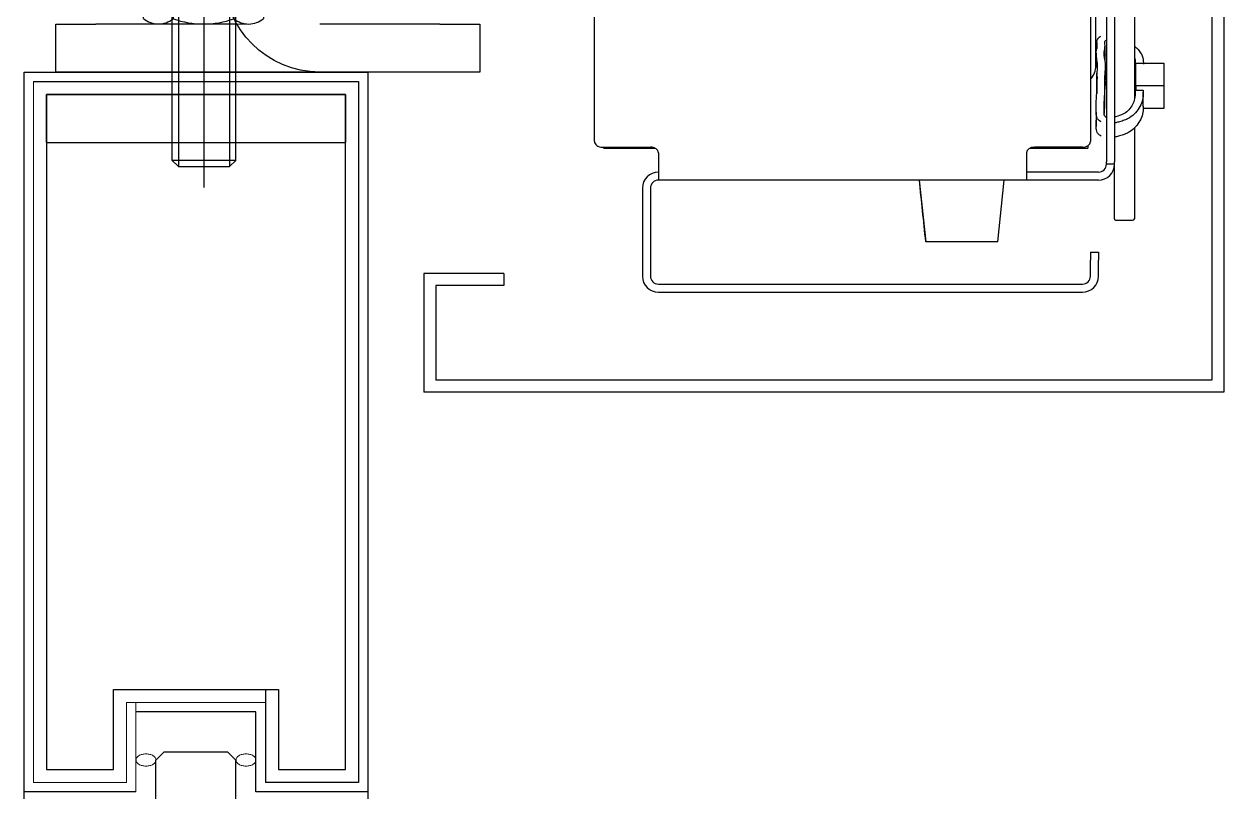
# Model space of a CAD drawing. Header units: millimetres. Extents: x 17311 to 801382, y -242618 to -104888.
# Drawn here: x 575660.7 to 575810.7, y -199329.5 to -199233.5 of the extents above; entities that cross this region are included whole.
import ezdxf

# ---------------------------------------------------------------- set-up
doc = ezdxf.new("R2010")
doc.units = ezdxf.units.MM
doc.header["$LTSCALE"] = 250
for name, pattern in [('ACAD_ISO02W100', [15, 12, -3]), ('CENTERLINE', [25.4, 19.05, -1.5875, 3.175, -1.5875]), ('GEN3', [6.25, 5, -1.25])]:
    doc.linetypes.add(name, pattern=pattern)
for name, color, linetype in [('1', 1, 'Continuous'), ('A-CON', 2, 'Continuous'), ('A-FIN', 6, 'Continuous'), ('A-WIN', 4, 'Continuous'), ('centerline-Mittellinie', 4, 'CENTERLINE'), ('COL', 2, 'Continuous'), ('DIM', 7, 'Continuous'), ('HATCH', 5, 'Continuous'), ('helpline-Hilfslinie', 2, 'Continuous'), ('hiddenline-hinterliegendelinie', 6, 'GEN3'), ('outline-Korperkante', 4, 'Continuous'), ('WIN-MARK', 3, 'Continuous')]:
    doc.layers.add(name, color=color, linetype=linetype)
doc.layers.add('Layer4', color=4, linetype='Continuous', lineweight=13)
doc.layers.add('Layer7', color=8, linetype='ACAD_ISO02W100', lineweight=5)

# ---------------------------------------------------------------- blocks, each defined once
blk = doc.blocks.new('6kt-Mutter_M8')
at = {"layer": 'hiddenline-hinterliegendelinie', "color": 1}
for p, q in [((-5.718721241391904, 6.399735235536355), (5.539588758605532, 6.399735235536355)), ((-7.565151241396961, 0.6991952355383546), (-7.565151241396961, 5.700545235536993)), ((-3.858491241393494, 5.739605235536146), (-3.858491241393494, 0.660135235539201)), ((3.739288758602925, 5.739605235536146), (3.739288758602925, 0.660135235539201)), ((7.445958758609777, 5.700545235536993), (7.445958758609777, 0.6991952355383546)), ((-5.718979160898016, 1.480079663451761e-05), (5.599777487383108, -1.449229966965504e-05))]:
    blk.add_line(p, q, dxfattribs=at)
for centre, radius, start, end in [((-5.688751241395948, 3.533035235537682), 2.866878499999998, 50.32568299996901, 130.8825700001607), ((-0.05960124139528489, -4.858444764460728), 11.258343, 70.27970100021703, 109.7203000001575), ((5.569548758605379, 3.533035235537682), 2.866848399999998, 49.11741599998408, 129.6743000000848), ((-5.688751241395948, 2.866705235537665), 2.866849799999998, 229.1174299998392, 309.6743000000848), ((-0.05960124139528489, 11.25818523553608), 11.258343, 250.2796999998425, 289.7203000001575), ((5.569548758605379, 2.866705235537665), 2.8668791, 230.3257100000042, 310.8825800001474)]:
    blk.add_arc(centre, radius, start, end, dxfattribs=at)
blk = doc.blocks.new('Gewindestift_M8x25')
at = {"layer": 'centerline-Mittellinie', "color": 1}
blk.add_line((0, 26.57751121148976), (0, -2.594728109350399), dxfattribs=at)
at = {"layer": 'hiddenline-hinterliegendelinie', "color": 1}
for p, q in [((-3.19999999999709, 25.03225999999995), (-4, 24.23226000000068)), ((-4, 24.23226000000068), (-4, 0.7999999999992724)), ((-4, 24.23226000000068), (4, 24.23226000000068)), ((-3.19999999999709, 25.03225999999995), (-3.19999999999709, 0)), ((3.19999999999709, 25.03225999999995), (-3.19999999999709, 25.03225999999995)), ((3.19999999999709, 25.03225999999995), (3.19999999999709, 0)), ((4, 24.23226000000068), (3.19999999999709, 25.03225999999995)), ((4, 0.7896506103570573), (4, 24.23226000000068)), ((-4, 0.7999999999992724), (4, 0.7999999999992724)), ((-4, 0.7999999999992724), (-3.19999999999709, 0)), ((-3.19999999999709, 0), (3.19999999999709, 0)), ((3.19999999999709, 0), (4, 0.7896506103570573))]:
    blk.add_line(p, q, dxfattribs=at)
blk = doc.blocks.new('2302')
at = {"layer": '1', "color": 8, "linetype": 'Continuous'}
for p, q in [((86.58784205600386, -40.8555076488301), (86.58784205600386, -14.18226664882968)), ((86.58784205600386, -40.8555076488301), (86.58784205600386, -14.18226664882968)), ((85.88784205600678, -23.57874464883207), (85.88784205600678, -50.36301564883252)), ((85.88784205600678, -23.57874464883207), (85.88784205600678, -50.36301564883252)), ((87.88784205600678, -30.48433664883123), (87.88784205600678, -52.89854964883125)), ((87.88784205600678, -30.48433664883123), (87.88784205600678, -52.89854964883125)), ((88.88784205600678, -30.48433664883123), (88.88784205600678, -52.89854964883125)), ((88.88784205600678, -30.48433664883123), (88.88784205600678, -52.89854964883125)), ((23.88784205600678, -50.36301564883252), (23.88784205600678, -31.97823964882991)), ((23.88784205600678, -50.36301564883252), (23.88784205600678, -31.97823964882991)), ((91.38784205600678, -33.72564764883282), (91.38784205600678, -45.08684864883253)), ((91.38784205600678, -33.72564764883282), (91.38784205600678, -45.08684864883253)), ((-43.41215794399614, -35.67587064883264), (-38.41215794399614, -35.67587064883264)), ((-43.41215794399614, -41.67587064883264), (-43.41215794399614, -35.67587064883264)), ((-43.41215794399614, -35.67587064883264), (-38.41215794399614, -35.67587064883264)), ((-43.41215794399614, -41.67587064883264), (-43.41215794399614, -35.67587064883264)), ((-20.80453294399194, -35.67587064883264), (-38.41215794399614, -35.67587064883264)), ((-20.80453294399194, -35.67587064883264), (-38.41215794399614, -35.67587064883264)), ((4.587842056003865, -35.67587064883264), (-10.41215794399614, -35.67587064883264)), ((4.587842056003865, -35.67587064883264), (-10.41215794399614, -35.67587064883264)), ((4.587842056003865, -35.67587064883264), (9.587842056003865, -35.67587064883264)), ((4.587842056003865, -35.67587064883264), (9.587842056003865, -35.67587064883264)), ((9.587842056003865, -35.67587064883264), (9.587842056003865, -41.67587064883264)), ((9.587842056003865, -35.67587064883264), (9.587842056003865, -41.67587064883264)), ((86.68363005600986, -38.0051896488294), (86.68363005600986, -38.74455764883169)), ((86.68363005600986, -38.0051896488294), (86.68363005600986, -38.74455764883169)), ((87.7167770560045, -40.21754764883008), (87.7167770560045, -38.44978064883253)), ((87.7167770560045, -40.21754764883008), (87.7167770560045, -38.44978064883253)), ((86.61576805599907, -39.33157564883004), (86.61576805599907, -41.09934264883123)), ((86.61576805599907, -39.33157564883004), (86.61576805599907, -41.09934264883123)), ((-38.41215794399614, -41.67587064883264), (-43.41215794399614, -41.67587064883264)), ((-38.41215794399614, -41.67587064883264), (-43.41215794399614, -41.67587064883264)), ((-10.41215794399614, -41.67587064883264), (-38.41215794399614, -41.67587064883264)), ((-10.41215794399614, -41.67587064883264), (-38.41215794399614, -41.67587064883264)), ((4.587842056003865, -41.67587064883264), (-10.41215794399614, -41.67587064883264)), ((4.587842056003865, -41.67587064883264), (-10.41215794399614, -41.67587064883264)), ((9.587842056003865, -41.67587064883264), (4.587842056003865, -41.67587064883264)), ((9.587842056003865, -41.67587064883264), (4.587842056003865, -41.67587064883264)), ((87.78351505599858, -42.71109364883159), (87.78351505599858, -40.94332764883075)), ((87.78351505599858, -42.71109364883159), (87.78351505599858, -40.94332764883075)), ((91.58784205600386, -43.41847264883108), (91.58784205600386, -40.59004564883071)), ((91.58784205600386, -40.59004564883071), (95.08784205600386, -40.59004564883071)), ((91.58784205600386, -43.41847264883108), (91.58784205600386, -40.59004564883071)), ((91.58784205600386, -40.59004564883071), (95.08784205600386, -40.59004564883071)), ((95.08784205600386, -40.59004564883071), (95.08784205600386, -43.41847264883108)), ((95.08784205600386, -40.59004564883071), (95.08784205600386, -43.41847264883108)), ((86.69844105601078, -42.65131464883234), (86.69844105601078, -44.41908164882989)), ((86.69844105601078, -42.65131464883234), (86.69844105601078, -44.41908164882989)), ((91.46752405600273, -42.18184264883166), (91.46752405600273, -43.94960864883251)), ((91.46752405600273, -42.18184264883166), (91.46752405600273, -43.94960864883251)), ((95.08784205600386, -43.41847264883108), (91.58784205600386, -43.41847264883108)), ((91.58784205600386, -43.41847264883108), (91.58784205600386, -43.9488026488325)), ((95.08784205600386, -43.41847264883108), (91.58784205600386, -43.41847264883108)), ((91.58784205600386, -43.41847264883108), (91.58784205600386, -43.9488026488325)), ((95.08784205600386, -43.41847264883108), (95.08784205600386, -46.24689964883146)), ((95.08784205600386, -43.41847264883108), (95.08784205600386, -46.24689964883146)), ((91.58784205600386, -43.9488026488325), (92.4977900560043, -43.9488026488325)), ((91.58784205600386, -43.9488026488325), (92.4977900560043, -43.9488026488325)), ((92.5013100560027, -45.97094464883048), (92.5013100560027, -44.2031776488293)), ((92.5013100560027, -45.97094464883048), (92.5013100560027, -44.2031776488293)), ((95.08784205600386, -46.24689964883146), (92.49401405600656, -46.24689964883146)), ((95.08784205600386, -46.24689964883146), (92.49401405600656, -46.24689964883146)), ((86.59403905599902, -46.73807264882998), (86.59403905599902, -48.50583964883117)), ((86.59403905599902, -46.73807264882998), (86.59403905599902, -48.50583964883117)), ((91.38784205600678, -48.67395064883021), (91.38784205600678, -60.0358306488306)), ((91.38784205600678, -48.67395064883021), (91.38784205600678, -60.0358306488306)), ((85.58784205600386, -50.86829164883238), (85.58784205600386, -51.18679564883132)), ((85.58784205600386, -50.86829164883238), (85.58784205600386, -51.18679564883132)), ((24.88784205600678, -51.07012264883087), (30.88784205600678, -51.07012264883087)), ((24.88784205600678, -51.07012264883087), (30.88784205600678, -51.07012264883087)), ((24.97115505600232, -51.07010764882943), (25.08784205600386, -51.18679564883132)), ((24.97115505600232, -51.07010764882943), (25.08784205600386, -51.18679564883132)), ((25.08784205600386, -51.0702406488308), (25.08784205600386, -51.18679564883132)), ((25.08784205600386, -51.0702406488308), (25.08784205600386, -51.18679564883132)), ((25.08784205600386, -51.18679564883132), (27.08784205600386, -51.18679564883132)), ((25.08784205600386, -51.18679564883132), (27.08784205600386, -51.18679564883132)), ((27.08784205600386, -51.0702406488308), (27.08784205600386, -51.18679564883132)), ((27.08784205600386, -51.0702406488308), (27.08784205600386, -51.18679564883132)), ((27.08784205600386, -51.0702406488308), (27.08784205600386, -51.18679564883132)), ((27.08784205600386, -51.0702406488308), (27.08784205600386, -51.18679564883132)), ((27.08784205600386, -51.18679564883132), (31.43878005600709, -51.18679564883132)), ((27.08784205600386, -51.18679564883132), (31.43878005600709, -51.18679564883132)), ((31.88784205600678, -51.77722964883287), (31.88784205600678, -54.60565664882961)), ((31.88784205600678, -51.77722964883287), (31.88784205600678, -54.60565664882961)), ((77.88784205600678, -51.77722964883287), (77.88784205600678, -54.60565664882961)), ((77.88784205600678, -51.77722964883287), (77.88784205600678, -54.60565664882961)), ((78.33749905601144, -51.18679564883132), (85.58784205600386, -51.18679564883132)), ((78.33749905601144, -51.18679564883132), (85.58784205600386, -51.18679564883132)), ((84.88784205600678, -51.07012264883087), (78.88784205600678, -51.07012264883087)), ((84.88784205600678, -51.07012264883087), (78.88784205600678, -51.07012264883087)), ((87.88784205600678, -53.19144364882959), (87.88784205600678, -52.89854964883125)), ((87.88784205600678, -53.19144364882959), (87.88784205600678, -52.89854964883125)), ((88.88784205600678, -53.19144364882959), (87.88784205600678, -53.19144364882959)), ((88.88784205600678, -53.19144364882959), (87.88784205600678, -53.19144364882959)), ((88.88784205600678, -53.19144364882959), (88.88784205600678, -52.89854964883125)), ((88.88784205600678, -53.19144364882959), (88.88784205600678, -52.89854964883125)), ((88.88784205600678, -60.0358306488306), (88.88784205600678, -53.19125864883245)), ((88.88784205600678, -60.0358306488306), (88.88784205600678, -53.19125864883245)), ((31.88784205600678, -54.60565664882961), (31.88784205600678, -55.19144364882959)), ((31.88784205600678, -54.60565664882961), (31.88784205600678, -55.19144364882959)), ((77.88784205600678, -55.19144364882959), (31.88784205600678, -55.19144364882959)), ((77.88784205600678, -55.19144364882959), (31.88784205600678, -55.19144364882959)), ((64.50178105600935, -55.19147664882985), (65.31049205599993, -62.88585164883261)), ((64.50178105600935, -55.19147664882985), (65.31049205599993, -62.88585164883261)), ((74.31049205599993, -62.88585164883261), (75.11919705600303, -55.19153464883129)), ((74.31049205599993, -62.88585164883261), (75.11919705600303, -55.19153464883129)), ((86.88784205600678, -54.19144364882959), (77.88784205600678, -54.19144364882959)), ((86.88784205600678, -54.19144364882959), (77.88784205600678, -54.19144364882959)), ((77.88784205600678, -54.60565664882961), (77.88784205600678, -55.19144364882959)), ((77.88784205600678, -54.60565664882961), (77.88784205600678, -55.19144364882959)), ((86.88784205600678, -55.19144364882959), (77.88784205600678, -55.19144364882959)), ((86.88784205600678, -55.19144364882959), (77.88784205600678, -55.19144364882959)), ((29.88784205600678, -56.19144364882959), (29.88784205600678, -67.19144364882959)), ((29.88784205600678, -56.19144364882959), (29.88784205600678, -67.19144364882959)), ((30.88784205600678, -56.19144364882959), (30.88784205600678, -67.19144364882959)), ((30.88784205600678, -56.19144364882959), (30.88784205600678, -67.19144364882959)), ((89.13784205600678, -60.21260764883118), (91.13784205600678, -60.21260764883118)), ((89.13784205600678, -60.21260764883118), (91.13784205600678, -60.21260764883118)), ((74.31049205599993, -62.88585164883261), (65.31049205599993, -62.88585164883261)), ((74.31049205599993, -62.88585164883261), (65.31049205599993, -62.88585164883261)), ((85.88784205600678, -64.19144364882959), (85.88784205600678, -65.19144364882959)), ((85.88784205600678, -64.19144364882959), (86.88784205600678, -64.19144364882959)), ((85.88784205600678, -64.19144364882959), (85.88784205600678, -65.19144364882959)), ((85.88784205600678, -64.19144364882959), (86.88784205600678, -64.19144364882959)), ((86.88784205600678, -64.19144364882959), (86.88784205600678, -65.19144364882959)), ((86.88784205600678, -64.19144364882959), (86.88784205600678, -65.19144364882959)), ((85.88784205600678, -67.19144364882959), (85.88784205600678, -65.19144364882959)), ((85.88784205600678, -67.19144364882959), (85.88784205600678, -65.19144364882959)), ((86.88784205600678, -67.19144364882959), (86.88784205600678, -65.19144364882959)), ((86.88784205600678, -67.19144364882959), (86.88784205600678, -65.19144364882959)), ((31.88784205600678, -68.19144364882959), (84.88784205600678, -68.19144364882959)), ((31.88784205600678, -68.19144364882959), (84.88784205600678, -68.19144364882959)), ((31.88784205600678, -69.19144364882959), (84.88784205600678, -69.19144364882959)), ((31.88784205600678, -69.19144364882959), (84.88784205600678, -69.19144364882959))]:
    blk.add_line(p, q, dxfattribs=at)
at = {"layer": '1', "color": 8, "linetype": 'Continuous', "extrusion": (0, 0, -1)}
blk.add_arc((10.41215794399614, -29.67587064883264), 12, 270, 0, dxfattribs=at)
blk.add_arc((10.41215794399614, -29.67587064883264), 12, 270, 0, dxfattribs=at)
at = {"layer": '1', "color": 8, "linetype": 'Continuous'}
for centre, radius, start, end in [((84.08784205600386, -40.8555076488301), 2.50000000000001, 316.0553520000568, 0), ((84.08784205600386, -40.8555076488301), 2.50000000000001, 316.0553520000568, 0), ((86.88784205600678, -53.19144364882959), 2, 270, 0), ((86.88784205600678, -53.19144364882959), 1, 270, 0), ((86.88784205600678, -53.19144364882959), 2, 270, 0), ((86.88784205600678, -53.19144364882959), 1, 270, 0), ((31.88784205600678, -56.19144364882959), 2, 90, 180), ((31.88784205600678, -56.19144364882959), 2, 90, 180), ((31.88784205600678, -56.19144364882959), 1, 90, 180), ((31.88784205600678, -56.19144364882959), 1, 90, 180), ((31.88784205600678, -67.19144364882959), 2, 180, 270), ((31.88784205600678, -67.19144364882959), 2, 180, 270), ((31.88784205600678, -67.19144364882959), 1, 180, 270), ((31.88784205600678, -67.19144364882959), 1, 180, 270), ((84.88784205600678, -67.19144364882959), 2, 270, 0), ((84.88784205600678, -67.19144364882959), 1, 270, 0), ((84.88784205600678, -67.19144364882959), 2, 270, 0), ((84.88784205600678, -67.19144364882959), 1, 270, 0)]:
    blk.add_arc(centre, radius, start, end, dxfattribs=at)
for centre, major_axis, ratio, start_param, end_param in [((24.88784205600678, -50.36301564883252), (1, 0), 0.7071069999999999, 3.141592653589792, 4.712388980384691), ((24.88784205600678, -50.36301564883252), (1, 0), 0.7071069999999999, 3.141592653589792, 4.712388980384691), ((84.88784205600678, -50.36301564883252), (1, 0), 0.7071069999999999, 4.712388980384691, 6.283185307179584), ((84.88784205600678, -50.36301564883252), (1, 0), 0.7071069999999999, 4.712388980384691, 6.283185307179584), ((30.88784205600678, -51.77722964883287), (-1, 0), 0.7071069999999999, 3.141592653589792, 4.712388980384691), ((30.88784205600678, -51.77722964883287), (-1, 0), 0.7071069999999999, 3.141592653589792, 4.712388980384691), ((78.88784205600678, -51.77722964883287), (-1, 0), 0.7071069999999999, 4.712388980384691, 6.283185307179584), ((78.88784205600678, -51.77722964883287), (-1, 0), 0.7071069999999999, 4.712388980384691, 6.283185307179584), ((62.62235705601051, -44.31300864883087), (-13.97724534238333, 133.2385310896493), 0.005546, 4.571956306685871, 4.630068579543544), ((62.62235705601051, -44.31300864883087), (-13.97724534238333, 133.2385310896493), 0.005546, 4.571956306685871, 4.630068579543544), ((89.13784205600678, -60.0358306488306), (0.25, 0), 0.7071069999999999, 3.141592653589792, 4.712388980384691), ((89.13784205600678, -60.0358306488306), (0.25, 0), 0.7071069999999999, 3.141592653589792, 4.712388980384691), ((91.13784205600678, -60.0358306488306), (0.25, 0), 0.7071069999999999, 4.712388980384691, 6.283185307179584), ((91.13784205600678, -60.0358306488306), (0.25, 0), 0.7071069999999999, 4.712388980384691, 6.283185307179584)]:
    blk.add_ellipse(centre, major_axis=major_axis, ratio=ratio, start_param=start_param, end_param=end_param, dxfattribs=at)
for points, knots in [([(87.24170415809203, -47.91985544298223), (87.16794742702041, -47.88169985103741), (86.92373020178638, -47.73214958703829), (86.7155800731125, -47.43909209663616), (86.61940241337288, -47.13724011695376), (86.58432325045578, -46.78460197255481), (86.60742158845824, -46.42527419834369), (86.61427288455889, -45.98210021077102), (86.60955893072241, -45.42363711022335), (86.65812055187416, -44.70890674910333), (86.72198406727694, -43.79677223174076), (86.6901100873365, -42.87666834775519), (86.7071532413247, -41.92177132245342), (86.77896613714984, -41.26396295049562), (86.79761212327867, -40.71062765240276), (86.69067447532143, -40.11700926078265), (86.61787564131373, -39.5816675718379), (86.60859068144055, -39.13948462810004), (86.68303909417591, -38.7514333282561), (86.72714589568204, -38.50460472815394), (86.70455799542833, -38.30112538914545), (86.67068617140467, -37.94671132836447), (86.73225503867434, -37.53018196664561), (87.0511746150587, -37.26656572016873), (87.19193645111227, -37.18070881699168)], [0, 0, 0, 0, 0.0069299537707355, 0.0247643660990982, 0.04259877842746099, 0.0604331907558239, 0.0961020154125495, 0.1317708400692751, 0.2031084893827262, 0.2744461386961775, 0.3457837880096287, 0.488459086636531, 0.5597967359499824, 0.6311343852634336, 0.7024720345768846, 0.7738096838903359, 0.809478508547061, 0.8451473332037871, 0.8808161578605126, 0.9164849825172384, 0.9521538071739636, 0.9699882195023268, 0.9878226318306892, 1, 1, 1, 1]), ([(87.24170415809203, -47.91985544298223), (87.16794742702041, -47.88169985103741), (86.92373020178638, -47.73214958703829), (86.7155800731125, -47.43909209663616), (86.61940241337288, -47.13724011695376), (86.58432325045578, -46.78460197255481), (86.60742158845824, -46.42527419834369), (86.61427288455889, -45.98210021077102), (86.60955893072241, -45.42363711022335), (86.65812055187416, -44.70890674910333), (86.72198406727694, -43.79677223174076), (86.6901100873365, -42.87666834775519), (86.7071532413247, -41.92177132245342), (86.77896613714984, -41.26396295049562), (86.79761212327867, -40.71062765240276), (86.69067447532143, -40.11700926078265), (86.61787564131373, -39.5816675718379), (86.60859068144055, -39.13948462810004), (86.68303909417591, -38.7514333282561), (86.72714589568204, -38.50460472815394), (86.70455799542833, -38.30112538914545), (86.67068617140467, -37.94671132836447), (86.73225503867434, -37.53018196664561), (87.0511746150587, -37.26656572016873), (87.19193645111227, -37.18070881699168)], [0, 0, 0, 0, 0.0069299537707355, 0.0247643660990982, 0.04259877842746099, 0.0604331907558239, 0.0961020154125495, 0.1317708400692751, 0.2031084893827262, 0.2744461386961775, 0.3457837880096287, 0.488459086636531, 0.5597967359499824, 0.6311343852634336, 0.7024720345768846, 0.7738096838903359, 0.809478508547061, 0.8451473332037871, 0.8808161578605126, 0.9164849825172384, 0.9521538071739636, 0.9699882195023268, 0.9878226318306892, 1, 1, 1, 1]), ([(87.85286497275229, -47.36485695888041), (87.5545841093699, -47.22260077662941), (87.62757150769175, -46.36513725869008), (87.59487085690489, -45.34402328255237), (87.75487722529215, -43.80595545813412), (87.64254607727344, -42.1423112860648), (87.87825705543219, -40.70580923117814), (87.49394063492946, -39.29595052612058), (87.79232668281475, -38.52713347474128), (87.62884076777846, -37.86597958000493), (87.78919338801643, -37.7364632596873), (87.82958163255535, -37.71580746631298)], [0, 0, 0, 0, 0.0976216277351323, 0.2042731310084292, 0.3464751353728249, 0.5597781419194185, 0.7019801462838143, 0.8441821506482099, 0.9330584033759572, 0.986384155012606, 1, 1, 1, 1]), ([(87.85286497275229, -47.36485695888041), (87.5545841093699, -47.22260077662941), (87.62757150769175, -46.36513725869008), (87.59487085690489, -45.34402328255237), (87.75487722529215, -43.80595545813412), (87.64254607727344, -42.1423112860648), (87.87825705543219, -40.70580923117814), (87.49394063492946, -39.29595052612058), (87.79232668281475, -38.52713347474128), (87.62884076777846, -37.86597958000493), (87.78919338801643, -37.7364632596873), (87.82958163255535, -37.71580746631298)], [0, 0, 0, 0, 0.0976216277351323, 0.2042731310084292, 0.3464751353728249, 0.5597781419194185, 0.7019801462838143, 0.8441821506482099, 0.9330584033759572, 0.986384155012606, 1, 1, 1, 1]), ([(91.43262378477084, -38.48757161209505), (91.49725725890312, -38.54487032627003), (91.7875948035362, -38.80965335723158), (92.34389535842638, -39.41924766519151), (92.50050783604092, -40.18809204983336), (92.50713808537694, -40.57355778177589), (92.5052268319705, -40.68918042620498)], [0, 0, 0, 0, 0.1071376133594708, 0.4709675982534206, 0.8347975831473705, 1, 1, 1, 1]), ([(91.43262378477084, -38.48757161209505), (91.49725725890312, -38.54487032627003), (91.7875948035362, -38.80965335723158), (92.34389535842638, -39.41924766519151), (92.50050783604092, -40.18809204983336), (92.50713808537694, -40.57355778177589), (92.5052268319705, -40.68918042620498)], [0, 0, 0, 0, 0.1071376133594708, 0.4709675982534206, 0.8347975831473705, 1, 1, 1, 1]), ([(87.70684705500025, -39.6137788819542), (87.71382202643144, -39.59567909879479), (87.74116427333502, -39.54302318147529), (87.78919338810374, -39.50423021259121), (87.82958163268631, -39.48357441920598)], [0, 0, 0, 0, 0.3209214518763935, 1, 1, 1, 1]), ([(87.70684705500025, -39.6137788819542), (87.71382202643144, -39.59567909879479), (87.74116427333502, -39.54302318147529), (87.78919338810374, -39.50423021259121), (87.82958163268631, -39.48357441920598)], [0, 0, 0, 0, 0.3209214518763935, 1, 1, 1, 1]), ([(91.40431012593035, -39.88910560075601), (91.53389660983521, -40.26234050884159), (91.44008957254118, -41.6251106836462), (91.48332538819523, -43.38158223811479), (91.52878806609078, -45.20038417349861), (90.61705136223463, -46.66097209355576), (89.77371838707768, -47.08935874780218), (88.97940460690006, -47.28971869276211), (88.94752176836482, -47.29754132978996)], [0, 0, 0, 0, 0.1439911814874662, 0.4835929845683022, 0.6533938861087203, 0.8231947876491382, 0.9929956891895564, 1, 1, 1, 1]), ([(91.40431012593035, -39.88910560075601), (91.53389660983521, -40.26234050884159), (91.44008957254118, -41.6251106836462), (91.48332538819523, -43.38158223811479), (91.52878806609078, -45.20038417349861), (90.61705136223463, -46.66097209355576), (89.77371838707768, -47.08935874780218), (88.97940460690006, -47.28971869276211), (88.94752176836482, -47.29754132978996)], [0, 0, 0, 0, 0.1439911814874662, 0.4835929845683022, 0.6533938861087203, 0.8231947876491382, 0.9929956891895564, 1, 1, 1, 1]), ([(86.78071205255401, -42.56376470441319), (86.77891680062748, -42.52716528067685), (86.7639160410763, -42.3040241884737), (86.7202196981234, -42.04983760428877), (86.68497214032686, -41.8211354673258)], [0, 0, 0, 0, 0.1667303176217618, 1, 1, 1, 1]), ([(86.78071205255401, -42.56376470441319), (86.77891680062748, -42.52716528067685), (86.7639160410763, -42.3040241884737), (86.7202196981234, -42.04983760428877), (86.68497214032686, -41.8211354673258)], [0, 0, 0, 0, 0.1667303176217618, 1, 1, 1, 1]), ([(87.62386779980443, -47.05513989459359), (87.64202733650745, -46.65485649072798), (87.75141904251359, -45.522506112462), (87.65142025283421, -44.04150634873804), (87.77670965821017, -43.11295768565469), (87.78275849347119, -42.79059237287947)], [0, 0, 0, 0, 0.2863677753737436, 0.7677928079235268, 1, 1, 1, 1]), ([(87.62386779980443, -47.05513989459359), (87.64202733650745, -46.65485649072798), (87.75141904251359, -45.522506112462), (87.65142025283421, -44.04150634873804), (87.77670965821017, -43.11295768565469), (87.78275849347119, -42.79059237287947)], [0, 0, 0, 0, 0.2863677753737436, 0.7677928079235268, 1, 1, 1, 1]), ([(92.49779054478859, -43.94880249636844), (92.5023601212306, -44.14086673299607), (92.50720746567822, -44.58084921414047), (92.39550580325886, -45.36511008357047), (91.99077542536543, -46.2179145634982), (91.41399851730966, -46.96031763029532), (90.71831473891507, -47.47013873344986), (89.99503472032666, -47.7662297646857), (89.48023600163287, -47.91754924881388), (89.09395807344117, -48.01073587106657), (88.93240122312272, -48.04210115249589)], [0, 0, 0, 0, 0.1336093964630071, 0.2965186961420156, 0.4594279958210242, 0.6223372955000328, 0.7852465951790412, 0.8667012450185453, 0.9481558948580496, 1, 1, 1, 1]), ([(92.49779054478859, -43.94880249636844), (92.5023601212306, -44.14086673299607), (92.50720746567822, -44.58084921414047), (92.39550580325886, -45.36511008357047), (91.99077542536543, -46.2179145634982), (91.41399851730966, -46.96031763029532), (90.71831473891507, -47.47013873344986), (89.99503472032666, -47.7662297646857), (89.48023600163287, -47.91754924881388), (89.09395807344117, -48.01073587106657), (88.93240122312272, -48.04210115249589)], [0, 0, 0, 0, 0.1336093964630071, 0.2965186961420156, 0.4594279958210242, 0.6223372955000328, 0.7852465951790412, 0.8667012450185453, 0.9481558948580496, 1, 1, 1, 1]), ([(92.50120946789684, -45.93204281744693), (92.50184540837654, -46.05675096861523), (92.49522246894776, -46.43276320442237), (92.39550580325886, -47.13287703653623), (91.99077542536543, -47.98568151646396), (91.41399851730966, -48.72808458326108), (90.71831473891507, -49.23790568641562), (89.99503472032666, -49.53399671765146), (89.48023607948562, -49.68531617889676), (89.09395826164109, -49.77850277863035), (88.93240152670478, -49.80986804652275)], [0, 0, 0, 0, 0.0886869607729104, 0.2600431296501491, 0.4313992985273877, 0.6027554674046263, 0.7741116362818649, 0.8597897207204841, 0.9454678051591032, 1, 1, 1, 1]), ([(92.50120946789684, -45.93204281744693), (92.50184540837654, -46.05675096861523), (92.49522246894776, -46.43276320442237), (92.39550580325886, -47.13287703653623), (91.99077542536543, -47.98568151646396), (91.41399851730966, -48.72808458326108), (90.71831473891507, -49.23790568641562), (89.99503472032666, -49.53399671765146), (89.48023607948562, -49.68531617889676), (89.09395826164109, -49.77850277863035), (88.93240152670478, -49.80986804652275)], [0, 0, 0, 0, 0.0886869607729104, 0.2600431296501491, 0.4313992985273877, 0.6027554674046263, 0.7741116362818649, 0.8597897207204841, 0.9454678051591032, 1, 1, 1, 1]), ([(87.24170415835397, -49.68762239608623), (87.16794742718048, -49.64946680410503), (86.92373020183004, -49.49991654006226), (86.7155800731125, -49.20685904960192), (86.61940241337288, -48.90500706992316), (86.58432325045578, -48.55236892552421), (86.60742158845824, -48.19304115130944), (86.61171134347387, -47.91555966357555), (86.61228461501014, -47.74819328491867), (86.61245341476751, -47.6918950360232)], [0, 0, 0, 0, 0.0462720315679249, 0.1653542818341254, 0.2844365321003259, 0.4035187823665264, 0.641683282898927, 0.8798477834313271, 1, 1, 1, 1]), ([(87.24170415835397, -49.68762239608623), (87.16794742718048, -49.64946680410503), (86.92373020183004, -49.49991654006226), (86.7155800731125, -49.20685904960192), (86.61940241337288, -48.90500706992316), (86.58432325045578, -48.55236892552421), (86.60742158845824, -48.19304115130944), (86.61171134347387, -47.91555966357555), (86.61228461501014, -47.74819328491867), (86.61245341476751, -47.6918950360232)], [0, 0, 0, 0, 0.0462720315679249, 0.1653542818341254, 0.2844365321003259, 0.4035187823665264, 0.641683282898927, 0.8798477834313271, 1, 1, 1, 1])]:
    blk.add_open_spline(points, degree=3, knots=knots, dxfattribs=at)
for points in [[(91.404310125974, -41.65687255385274), (91.43273353818222, -41.73873764757082), (91.45357881014934, -41.82216793267071), (91.46862582318136, -41.90676138480194)], [(91.404310125974, -41.65687255385274), (91.43273353818222, -41.73873764757082), (91.45357881014934, -41.82216793267071), (91.46862582318136, -41.90676138480194)], [(91.46752361425024, -43.94774101544681), (91.46751231084636, -44.15455797668619), (91.46937911212444, -44.36039292604255), (91.47242981210002, -44.56556677892149)], [(91.46752361425024, -43.94774101544681), (91.46751231084636, -44.15455797668619), (91.46937911212444, -44.36039292604255), (91.47242981210002, -44.56556677892149)]]:
    blk.add_open_spline(points, degree=3, dxfattribs=at)
blk = doc.blocks.new('*U192')
at = {"layer": 'A-WIN'}
for p, q in [((240.3736777306185, 47.19248253330079), (240.3736777260201, -134.3075174679216)), ((238.8736777306694, 45.69248253329715), (238.8736777260201, -132.8075174679216)), ((150.3713811549533, -119.4868125227622), (140.3713811548514, -119.4868125227622)), ((140.3713811548514, -119.4868125227622), (140.3713811548514, -134.3075174679216)), ((150.3713811549533, -119.4868125227622), (150.3713811549533, -120.9868125227622)), ((150.3713811549533, -120.9868125227622), (141.8713811549533, -120.9868125227622)), ((141.8713811549533, -120.9868125227622), (141.8713811549533, -132.8075174679288)), ((238.8736777260201, -132.8075174679288), (141.8713811549533, -132.8075174679288)), ((240.3736777260201, -134.3075174679216), (140.3713811548514, -134.3075174679216))]:
    blk.add_line(p, q, dxfattribs=at)
at = {"layer": 'COL', "color": 4}
for p, q in [((90.37367772572907, -184.3075174679216), (90.37367772572907, -94.30751746784881)), ((90.37367772572907, -94.30751746786336), (133.3736777257291, -94.3075174681253)), ((133.3736777257291, -94.30751746784881), (133.3736777257291, -184.3075174679216)), ((91.5736777256243, -95.50751746779497), (132.1736777255283, -95.50751746776587)), ((132.1736777255283, -95.50751746777314), (132.1736777255283, -183.1075174679681)), ((120.5736777252168, -173.1075174679681), (120.5736777252168, -183.1075174679681)), ((119.3736777253216, -174.3075174679216), (104.3736777253216, -174.3075174679216)), ((119.3736777253216, -184.3075174679216), (119.3736777253216, -174.3075174679216)), ((104.3736777253216, -184.3075174679216), (90.37367772572907, -184.3075174679216)), ((133.3736777257291, -184.3075174679216), (119.3736777253216, -184.3075174679216)), ((132.1736777255283, -183.1075174679681), (120.5736777252168, -183.1075174679681))]:
    blk.add_line(p, q, dxfattribs=at)
at = {"layer": 'DIM', "color": 5}
blk.add_line((130.573677725537, -97.10751746780807), (93.17367772573198, -97.10751746780807), dxfattribs=at)
at = {"layer": 'HATCH'}
for p, q in [((93.17367772573198, -97.10751746780807), (130.573677725537, -97.10751746780807)), ((130.573677725537, -97.10751746780807), (130.573677725537, -103.1075174678081))]:
    blk.add_line(p, q, dxfattribs=at)
at = {"layer": 'Layer4'}
for p, q in [((133.3736777257291, -94.30751746823444), (111.3736777257291, -94.30751746784881)), ((132.1736777255283, -95.50751746780224), (91.5736777256243, -95.50751746780224)), ((91.5736777256243, -95.50751746780224), (91.5736777256243, -183.1075174679681)), ((132.1736777255283, -95.5075174677877), (112.5736777256243, -95.50751746780224)), ((112.5736777259299, -95.50751746780224), (132.1736777255283, -95.5075174682097)), ((103.1736777251208, -183.1075174679681), (103.1736777251208, -173.1075174679681)), ((103.1736777251208, -173.1075174679681), (104.3736777253216, -173.1075174679681)), ((120.5736777252168, -173.1075174679681), (103.1736777251208, -173.1075174679681)), ((104.3736777253216, -173.1075174679681), (104.3736777253216, -184.3075174679216)), ((104.3736777253216, -174.3075174679216), (104.3736777253216, -173.1075174679681)), ((104.3736777253216, -173.1075174679681), (120.5736777252168, -173.1075174679681)), ((91.5736777256243, -183.1075174679681), (103.1736777251208, -183.1075174679681))]:
    blk.add_line(p, q, dxfattribs=at)
at = {"layer": 'Layer4', "color": 3}
for p, q in [((111.3736777257291, -94.30751746784881), (133.3736777257291, -94.30751746784881)), ((133.3736777257291, -184.3075174679216), (133.3736777257291, -94.30751746784881)), ((120.5736777252168, -183.1075174679681), (132.1736777255283, -183.1075174679681))]:
    blk.add_line(p, q, dxfattribs=at)
at = {"layer": 'Layer7', "ltscale": 3, "extrusion": (0, 0, -1)}
blk.add_ellipse((105.6236777257291, -180.3075174680089), major_axis=(1.25, 4.851200000000002e-12), ratio=0.6121923667786178, dxfattribs=at)
at = {"layer": 'Layer7', "ltscale": 3}
blk.add_ellipse((118.1236777257291, -180.3075174680089), major_axis=(-1.25, 4.851200000000002e-12), ratio=0.6121923667786178, dxfattribs=at)
at = {"layer": 'outline-Korperkante', "color": 8}
for p, q in [((107.8736777257291, -179.3075174680089), (106.8736777257291, -180.3075174680089)), ((115.8736777257291, -179.3075174680089), (107.8736777257291, -179.3075174680089)), ((115.8736777257291, -179.3075174680089), (116.8736777257291, -180.3075174680089)), ((106.8736777257291, -2238.307517465919), (106.8736777257291, -180.3075174680089)), ((116.8736777257291, -2238.307517466705), (116.8736777257291, -180.3075174680089)), ((90.37367772572907, -1894.338549533317), (90.37367772573634, -184.3075174679143)), ((133.3736777257291, -184.3075174679216), (133.3736777257291, -2234.307517466392))]:
    blk.add_line(p, q, dxfattribs=at)
at = {"layer": 'WIN-MARK', "color": 8}
for p, q in [((93.17367772573198, -97.10751746780807), (93.17367772573198, -181.5075174679623)), ((93.17367772573198, -103.1075174678081), (93.17367772573198, -97.10751746780807)), ((130.573677725537, -181.5075174679623), (130.573677725537, -97.10751746780807)), ((93.17367772573198, -103.1075174678008), (130.573677725537, -103.1075174678081)), ((101.5736777251295, -181.5075174679623), (101.5736777251295, -171.5075174679623)), ((101.5736777251295, -171.5075174679623), (120.5736777252168, -171.5075174679623)), ((120.5736777252168, -171.5075174679623), (122.1736777253245, -171.5075174679623)), ((120.5736777252168, -171.5075174679623), (120.5736777252168, -173.1075174679681)), ((122.1736777253245, -171.5075174679623), (122.1736777253245, -181.5075174679623)), ((93.17367772573198, -181.5075174679623), (101.5736777251295, -181.5075174679623)), ((122.1736777253245, -181.5075174679623), (130.573677725537, -181.5075174679623))]:
    blk.add_line(p, q, dxfattribs=at)
blk.add_blockref('2302', (137.7858356696379, -52.63164681900162))
at = {"layer": 'helpline-Hilfslinie'}
for name, p in [('Gewindestift_M8x25', (112.8736777255399, -106.1399985911667)), ('6kt-Mutter_M8', (112.8736762211192, -88.30751739265907))]:
    blk.add_blockref(name, p, dxfattribs=at)
blk = doc.blocks.new('방풍문')
at = {"layer": 'A-CON'}
blk.add_blockref('*U192', (575570.3374625471, -298951.3948135994, 1.21267673843688e-09), dxfattribs=at)

msp = doc.modelspace()

# ---------------------------------------------------------------- block references
at = {"layer": 'A-FIN'}
msp.add_blockref('방풍문', (0, 99806.22108258292), dxfattribs=at)

doc.saveas('drawing.dxf')
